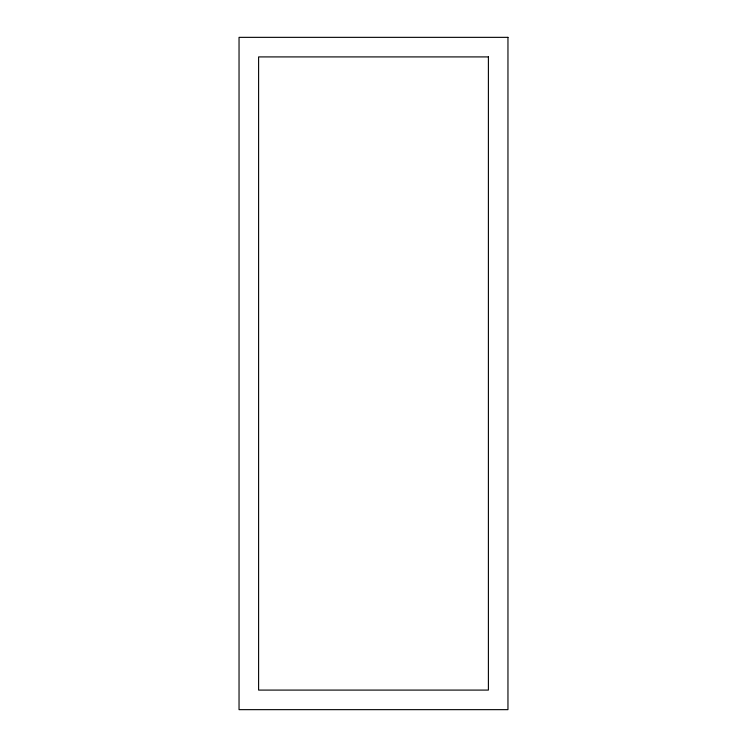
<?xml version="1.0" encoding="UTF-8"?>
<svg xmlns="http://www.w3.org/2000/svg" width="747" height="747" viewBox="0 0 747 747"><rect width="100%" height="100%" fill="white"/><g stroke="black" fill="none" stroke-linecap="round" stroke-linejoin="round"><path stroke-width="1.12" d="M507.96 37.35L239.04 37.35L239.04 709.65L507.96 709.65L507.96 37.35M488.398 56.912L258.602 56.912L258.602 690.088L488.398 690.088L488.398 56.912"/></g></svg>
